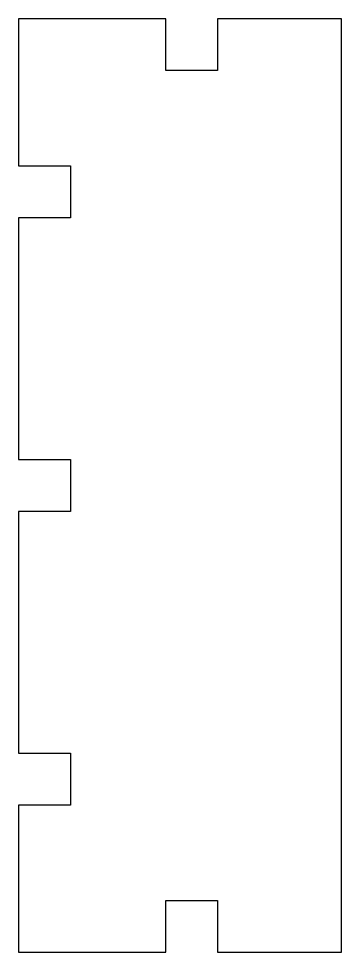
# Model space of a CAD drawing. Header units: millimetres. Extents: x 0 to 373, y 0 to 1079.
import ezdxf

# ---------------------------------------------------------------- set-up
doc = ezdxf.new("R2010")
doc.units = ezdxf.units.MM
doc.layers.add('CUT', color=7, linetype='CONTINUOUS')

msp = doc.modelspace()

# ---------------------------------------------------------------- linework, layer by layer
at = {"layer": 'CUT'}
msp.add_lwpolyline([(0, 0), (170, 0), (170, 60), (230, 60), (230, 0), (372.9967, 0), (372.9967, 1078.61), (230, 1078.61), (230, 1018.61), (170, 1018.61), (170, 1078.61), (0, 1078.61), (0, 908.61), (60, 908.61), (60, 848.61), (0, 848.61), (0, 569.305), (60, 569.305), (60, 509.305), (0, 509.305), (0, 230), (60, 230), (60, 170), (0, 170)], close=True, dxfattribs=at)

doc.saveas('drawing.dxf')
